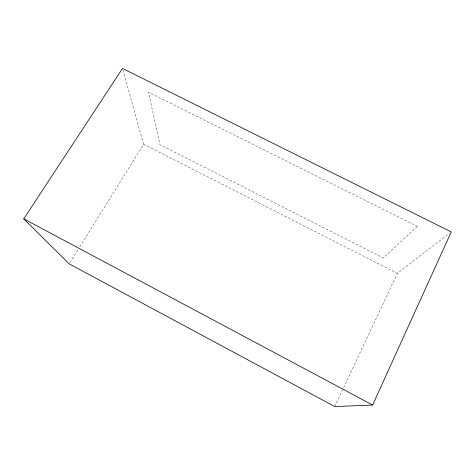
<?xml version="1.0" encoding="UTF-8"?>
<svg xmlns="http://www.w3.org/2000/svg" width="475" height="475" viewBox="0 0 475 475"><rect width="100%" height="100%" fill="white"/><g stroke="black" fill="none" stroke-linecap="round" stroke-linejoin="round"><path stroke-width="0.36" stroke-dasharray="2.38 1.78" d="M334.733 406.558L397.355 273.368L449.492 233.278M69.956 262.586L78.185 249.369M79.752 246.846L143.604 144.228L122.888 69.855M143.604 144.228L397.355 273.368M417.305 226.373L383.236 257.984L159.938 144.655L148.515 92.192L417.305 226.373"/><path stroke-width="0.71" d="M372.632 405.027L451.25 231.925L122.491 68.442L23.75 218.844L69.172 263.845L334.733 406.558L372.632 405.027L23.75 218.844"/></g></svg>
